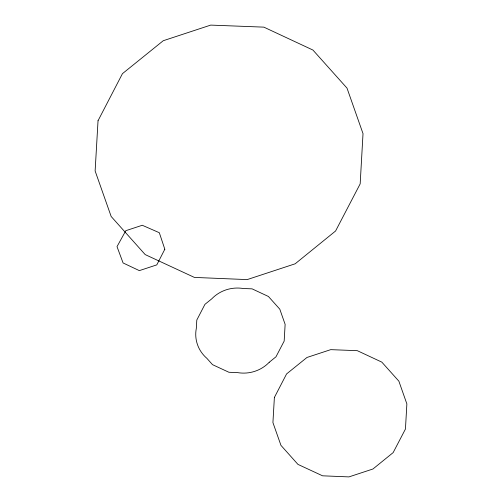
<?xml version="1.0" encoding="UTF-8"?>
<svg xmlns="http://www.w3.org/2000/svg" width="502" height="502" viewBox="0 0 502 502"><rect width="100%" height="100%" fill="white"/><g stroke="black" fill="none" stroke-linecap="round" stroke-linejoin="round"><path stroke-width="0.75" d="M269.248 362.262L275.981 356.796L284.176 341.084L285.13 324.348L279.79 309.169L268.426 296.481L252.073 288.845L243.219 288.506A34.418 32.712 -6.5 0 0 211.737 298.859L204.935 304.35L196.803 320.044L196.313 328.415A34.312 32.617 -6.5 0 0 206.849 358.309L212.515 364.659L228.925 372.271L237.716 372.635A34.331 32.63 -6.5 0 0 269.241 362.262M98.034 120.737L95.129 170.956L111.168 216.487L145.185 254.589L194.406 277.418L247.172 279.595L295.17 263.795L335.581 231.002L360.172 183.864L363.021 133.639L347.007 88.12L312.922 50.043L263.864 27.139L210.721 25.1L163.25 40.718L122.45 73.656L98.034 120.737M274.381 397.471L272.925 422.584L280.944 445.349L297.956 464.394L322.566 475.814L348.946 476.9L372.948 469L393.154 452.603L405.447 429.034L406.871 403.922L398.87 381.162L381.821 362.124L357.292 350.672L330.724 349.649L306.986 357.462L286.586 373.927L274.381 397.471M164.819 249.237L156.793 264.88L139.336 270.622L123.09 262.96L117.01 246.626L125.801 230.694L142.286 225.272L159.316 232.715L164.819 249.237"/></g></svg>
